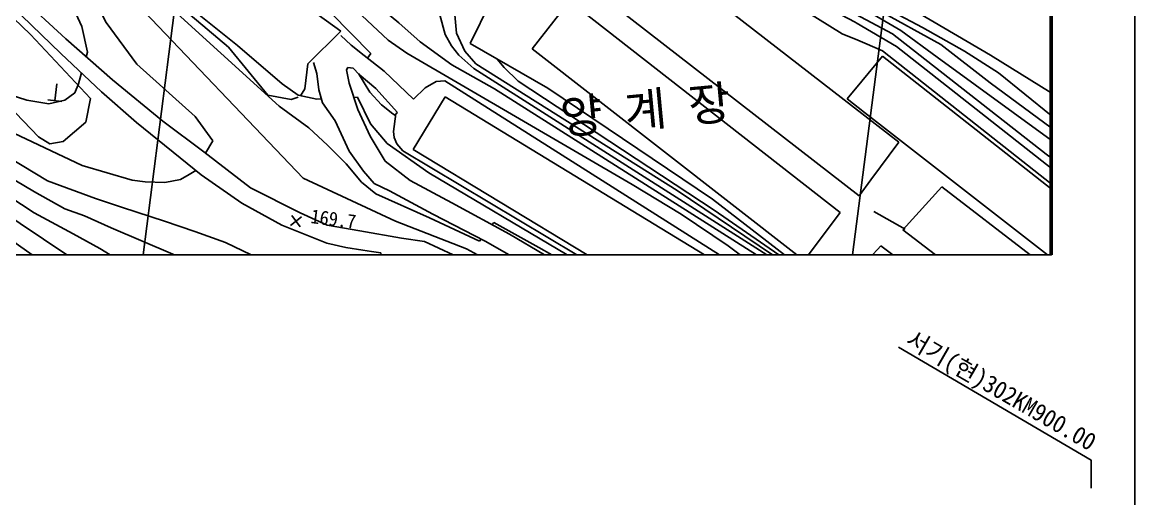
# Model space of a CAD drawing. Header units: millimetres. Extents: x 4198 to 4994, y 1103 to 1807.
# Drawn here: x 4835.8 to 4993.9, y 1363.4 to 1431 of the extents above; entities that cross this region are included whole.
import ezdxf
from ezdxf.enums import TextEntityAlignment as Align
from ezdxf.xclip import XClip

# ---------------------------------------------------------------- set-up
doc = ezdxf.new("R2010")
doc.units = ezdxf.units.MM
doc.header["$LTSCALE"] = 10
doc.header["$MEASUREMENT"] = 0
doc.header["$XCLIPFRAME"] = 2
doc.linetypes.add('A-CENTR01', pattern=[2, 1.25, -0.25, 0.25, -0.25])
for name, color, linetype in [('TN-MACL', 6, 'A-CENTR01'), ('TZ-BASE', 253, 'Continuous'), ('TZ-LEAL', 1, 'Continuous'), ('TZ-LEAT', 3, 'Continuous')]:
    doc.layers.add(name, color=color, linetype=linetype)
doc.layers.add('TX-PAPR', color=2, linetype='Continuous', plot=False)
doc.styles.add('HANA', font='GulimChe.ttf')
doc.styles.get("Standard").update_dxf_attribs({"font": 'GulimChe.ttf'})

# ---------------------------------------------------------------- blocks, each defined once
blk = doc.blocks.new('JD-DFHDH6GH34GH7')
at = {"layer": 'TZ-BASE'}
for p, q in [((558.11, -175), (603.76, 180.28)), ((658.93, -175), (700, 144.59)), ((673.53, -55.26, 162.14), (641.07, -30.07, 162.14)), ((544.97, -34.14, 172.35), (554.99, -43.71, 172.35)), ((558.5, -34.36, 171), (562.27, -42.56, 171)), ((565.73, -42.01, 170), (561.65, -33.94, 170)), ((559.99, -44.33, 176.47), (550.9, -35.88, 176.47)), ((672.16, -41.96, 159), (658.78, -34.9, 159)), ((550.23, -37.62, 169.94), (559.3, -46.37, 169.94)), ((583.09, -45.5, 171.6), (573.16, -37.07, 171.6)), ((635.12, -37.43, 162.14), (672.71, -66.59, 162.14)), ((671.86, -37.48, 155), (681.71, -42.68, 155)), ((593.73, -64.09, 169), (569.23, -38.39, 169)), ((590.3, -53.89, 168), (573.71, -38.76, 168)), ((592.62, -38.51, 166.48), (599.05, -43.24, 166.48)), ((603.77, -39.09, 164), (607.29, -42.04, 164)), ((617.42, -44.97, 159.73), (620.32, -39.08, 159.73)), ((631.55, -38.97, 162.03), (626.27, -45.75, 162.03)), ((670, -68.96, 162.03), (631.55, -38.97, 162.03)), ((663.69, -39.49, 159.73), (670.29, -43.59, 159.73)), ((678.12, -38.85, 153.84), (691.38, -46.63, 153.84)), ((584.36, -45.27, 167), (578.24, -40.35, 167)), ((603.35, -46.4, 166), (597.65, -40.63, 166)), ((600.57, -39.6, 165), (605.81, -44.49, 165)), ((613.15, -40.89, 163), (613.89, -43.69, 163)), ((615.22, -40.36, 162), (615.51, -43.5, 162)), ((677.45, -43.58, 158), (672.17, -40.79, 158)), ((678.61, -43.1, 157), (674.08, -40.48, 157)), ((684.33, -45.09, 156), (675.38, -40.18, 156)), ((562.27, -42.56, 171), (563.05, -46.22, 171)), ((570.08, -47.92, 170), (565.73, -42.01, 170)), ((607.29, -42.04, 164), (610.35, -44.74, 164)), ((672.29, -42.03, 159), (672.16, -41.96, 159)), ((678.01, -45.38, 159), (672.29, -42.03, 159)), ((554.99, -43.71, 172.35), (563.51, -52.78, 172.35)), ((599.05, -43.24, 166.48), (594.36, -47.84, 166.48)), ((600.55, -45.21, 166.37), (599.08, -43.85, 166.37)), ((613.89, -43.69, 163), (614.78, -45.31, 163)), ((615.51, -43.5, 162), (616.69, -46.05, 162)), ((670.29, -43.59, 159.73), (672.52, -44.51, 159.73)), ((699.28, -60.68, 158), (677.45, -43.58, 158)), ((683.78, -46.91, 157), (678.61, -43.1, 157)), ((681.71, -42.68, 155), (687.69, -46.04, 155)), ((566.63, -50.15, 176.47), (559.99, -44.33, 176.47)), ((588.69, -52.33, 171.6), (583.09, -45.5, 171.6)), ((590.71, -50.72, 167), (584.36, -45.27, 167)), ((602.39, -46.68, 166.37), (600.55, -45.21, 166.37)), ((605.81, -44.49, 165), (608.45, -46.36, 165)), ((610.35, -44.74, 164), (614.83, -48.01, 164)), ((614.78, -45.31, 163), (615.81, -46.64, 163)), ((628.49, -51.32, 159.73), (617.42, -44.97, 159.73)), ((626.27, -45.75, 162.03), (664.9, -75.81, 162.03)), ((672.52, -44.51, 159.73), (673.5, -44.91, 159.73)), ((673.5, -44.91, 159.73), (676.02, -46.01, 159.73)), ((700, -62.69, 159), (678.01, -45.38, 159)), ((691.32, -50.55, 156), (684.33, -45.09, 156)), ((518, -46.86, 166), (563.19, -77.03, 166)), ((559.3, -46.37, 169.94), (565.06, -51.82, 169.94)), ((563.05, -46.22, 171), (562.87, -46.86, 171)), ((605.21, -48.91, 166.37), (602.39, -46.68, 166.37)), ((602.86, -47.05, 166), (603.35, -46.4, 166)), ((608.45, -46.36, 165), (640.46, -65.01, 165)), ((615.81, -46.64, 163), (617.97, -48.52, 163)), ((616.69, -46.05, 162), (618.26, -47.85, 162)), ((621.28, -47.18, 161), (622.29, -48.37, 161)), ((676.03, -46.77, 162.05), (673.07, -50.33, 162.05)), ((676.02, -46.01, 159.73), (700, -64.92, 159.73)), ((700, -65.61, 162.05), (676.03, -46.77, 162.05)), ((700, -58.7, 157), (683.78, -46.91, 157)), ((687.69, -46.04, 155), (692.53, -49.15, 155)), ((691.38, -46.63, 153.84), (700, -51.98, 153.84)), ((578.38, -55.32, 170), (570.08, -47.92, 170)), ((594.36, -47.84, 166.48), (593.95, -51.42, 166.48)), ((595.18, -47.69, 176.47), (595.65, -49.25, 176.47)), ((599.87, -48.72, 165.69), (600.07, -48.4, 165.69)), ((600.27, -50.6, 165.69), (599.87, -48.72, 165.69)), ((600.07, -48.4, 165.69), (600.83, -48.48, 165.69)), ((600.83, -48.48, 165.69), (601.69, -49.35, 165.69)), ((609.41, -52.87, 166.37), (605.21, -48.91, 166.37)), ((614.83, -48.01, 164), (620.9, -51.4, 164)), ((617.97, -48.52, 163), (660.16, -75.35, 163)), ((618.26, -47.85, 162), (646.87, -65.84, 162)), ((622.29, -48.37, 161), (624.25, -50.32, 161)), ((562.23, -49.15, 171), (561.8, -50.69, 171)), ((573.76, -55.98, 176.47), (566.63, -50.15, 176.47)), ((595.65, -49.25, 176.47), (595.95, -51.54, 176.47)), ((603.18, -51.88, 166), (601.56, -49.21, 166)), ((601.69, -49.35, 165.69), (604.06, -51.35, 165.69)), ((611.04, -51.25, 165.78), (612.62, -50.38, 165.78)), ((612.62, -50.38, 165.78), (613.85, -50.29, 165.78)), ((613.85, -50.29, 165.78), (654.81, -76.23, 165.78)), ((624.25, -50.32, 161), (652.12, -68.62, 161)), ((673.07, -50.33, 162.05), (671.01, -52.82, 162.05)), ((700, -56.94, 156), (691.32, -50.55, 156)), ((692.53, -49.15, 155), (700, -55.18, 155)), ((554.47, -53.02, 171), (550.02, -51.58, 171)), ((558.42, -53.1, 172.17), (558.73, -50.72, 172.17)), ((561.25, -51.96, 171), (559.86, -53.04, 171)), ((561.8, -50.69, 171), (561.25, -51.96, 171)), ((565.06, -51.82, 169.94), (570.04, -56.21, 169.94)), ((593.02, -52.32, 167), (590.71, -50.72, 167)), ((593.95, -51.42, 166.48), (593.32, -52.4, 166.48)), ((595.95, -51.54, 176.47), (596.48, -53.41, 176.47)), ((601.48, -54.33, 165.69), (600.27, -50.6, 165.69)), ((604.83, -53.7, 166), (603.18, -51.88, 166)), ((604.06, -51.35, 165.69), (607.1, -54.77, 165.69)), ((609.41, -52.87, 165.78), (611.04, -51.25, 165.78)), ((620.9, -51.4, 164), (662.09, -77.5, 164)), ((651.88, -67.08, 159.73), (628.49, -51.32, 159.73)), ((556.09, -58.24, 172.35), (550.7, -52.6, 172.35)), ((557.58, -53.52, 171), (554.47, -53.02, 171)), ((557.43, -52.97, 172.17), (559.41, -53.23, 172.17)), ((559.86, -53.04, 171), (557.58, -53.52, 171)), ((563.51, -52.78, 172.35), (562.82, -56.16, 172.35)), ((592.02, -52.94, 171.6), (588.69, -52.33, 171.6)), ((592.98, -52.6, 171.6), (592.02, -52.94, 171.6)), ((595.67, -52.86, 167), (593.02, -52.32, 167)), ((596.32, -52.83, 167), (595.67, -52.86, 167)), ((596.48, -53.41, 176.47), (598.26, -55.94, 176.47)), ((601.45, -52.6, 167), (600.92, -52.62, 167)), ((603.28, -56.36, 167), (601.45, -52.6, 167)), ((606.47, -54.95, 166), (604.83, -53.7, 166)), ((609.32, -60.03, 167.72), (613.88, -52.55, 167.72)), ((613.88, -52.55, 167.72), (656.06, -78.23, 167.72)), ((671.01, -52.82, 162.05), (673.49, -54.75, 162.05)), ((580.86, -58.8, 170), (578.38, -55.32, 170)), ((594.54, -56.95, 168), (590.3, -53.89, 168)), ((603.22, -58.12, 165.69), (601.48, -54.33, 165.69)), ((606.84, -55.19, 166), (606.47, -54.95, 166)), ((606.56, -57.48, 165.18), (606.87, -54.97, 165.18)), ((606.87, -54.97, 165.18), (607.1, -54.77, 165.18)), ((673.49, -54.75, 162.05), (700, -75.43, 162.05)), ((678.33, -58.99, 162.14), (673.53, -55.26, 162.14)), ((562.82, -56.16, 172.35), (559.59, -58.88, 172.35)), ((570.04, -56.21, 169.94), (579.24, -63.63, 169.94)), ((579.58, -60.36, 176.47), (573.76, -55.98, 176.47)), ((598.26, -55.94, 176.47), (600.26, -60.28, 176.47)), ((605.64, -59.18, 167), (603.28, -56.36, 167)), ((551.7, -57.3, 170), (562.29, -62.3, 170)), ((557.71, -59.24, 172.35), (556.09, -58.24, 172.35)), ((597.15, -59.4, 168), (594.54, -56.95, 168)), ((605.38, -61.69, 165.69), (603.22, -58.12, 165.69)), ((606.62, -58.32, 165.18), (606.56, -57.48, 165.18)), ((607, -59.22, 165.18), (606.62, -58.32, 165.18)), ((557.38, -64.48, 169), (549.71, -59.86, 169)), ((559.59, -58.88, 172.35), (557.71, -59.24, 172.35)), ((579.85, -60.56, 170), (580.86, -58.8, 170)), ((599.83, -62.06, 168), (597.15, -59.4, 168)), ((611.55, -63.36, 167), (605.64, -59.18, 167)), ((607.87, -60.23, 165.18), (607, -59.22, 165.18)), ((651.43, -85.49, 167.72), (609.32, -60.03, 167.72)), ((674.39, -64.32, 162.14), (678.33, -58.99, 162.14)), ((586.25, -65.47, 176.47), (579.58, -60.36, 176.47)), ((600.26, -60.28, 176.47), (602.29, -63.11, 176.47)), ((635.9, -76.98, 165.18), (607.87, -60.23, 165.18)), ((700, -61.2, 158), (699.28, -60.68, 158)), ((548.47, -61.85, 168), (555.53, -66.06, 168)), ((562.29, -62.3, 170), (569.4, -64.36, 170)), ((577.5, -63.59, 170), (578.45, -62.99, 170)), ((602.01, -64.66, 168), (599.83, -62.06, 168)), ((602.29, -63.11, 176.47), (603.79, -64.87, 176.47)), ((608.91, -64.45, 165.69), (605.38, -61.69, 165.69)), ((547.55, -63.88, 167), (555.48, -69.03, 167)), ((564.21, -66.99, 169), (557.38, -64.48, 169)), ((569.4, -64.36, 170), (571.25, -64.61, 170)), ((571.25, -64.61, 170), (574.06, -64.7, 170)), ((574.06, -64.7, 170), (576.28, -64.3, 170)), ((576.28, -64.3, 170), (577.5, -63.59, 170)), ((579.24, -63.63, 169.94), (584.99, -67.65, 169.94)), ((606.84, -70.21, 169), (593.73, -64.09, 169)), ((604.02, -66.32, 168), (602.01, -64.66, 168)), ((614.82, -67.58, 165.69), (608.91, -64.45, 165.69)), ((642.26, -81.51, 167), (611.55, -63.36, 167)), ((672.71, -66.59, 162.14), (674.39, -64.32, 162.14)), ((555.53, -66.06, 168), (559.85, -68.43, 168)), ((593.3, -69, 176.47), (586.25, -65.47, 176.47)), ((603.79, -64.87, 176.47), (605.96, -65.91, 176.47)), ((611.64, -69.72, 168), (604.02, -66.32, 168)), ((605.96, -65.91, 176.47), (612.14, -69.19, 176.47)), ((640.46, -65.01, 165), (647.41, -69.19, 165)), ((646.87, -65.84, 162), (665.66, -78.56, 162)), ((684.48, -65.34, 162.34), (678.92, -71.42, 162.34)), ((700, -77.3, 162.34), (684.48, -65.34, 162.34)), ((556.05, -75.58, 165), (544.67, -67.55, 165)), ((568.06, -68.24, 169), (564.21, -66.99, 169)), ((584.99, -67.65, 169.94), (590.68, -70.79, 169.94)), ((623.05, -72.04, 165.69), (614.82, -67.58, 165.69)), ((668.76, -80.15, 159.73), (651.88, -67.08, 159.73)), ((555.48, -69.03, 167), (561.03, -72, 167)), ((559.85, -68.43, 168), (562.66, -69.43, 168)), ((562.66, -69.43, 168), (566.44, -71.17, 168)), ((574, -70.22, 169), (568.06, -68.24, 169)), ((592.08, -69.41, 169.67), (593.31, -71, 169.67)), ((597.12, -70.77, 176.47), (593.3, -69, 176.47)), ((612.14, -69.19, 176.47), (619.57, -73.05, 176.47)), ((647.41, -69.19, 165), (654.09, -73.71, 165)), ((652.12, -68.62, 161), (667.09, -79.05, 161)), ((664.9, -75.81, 162.03), (670, -68.96, 162.03)), ((674.81, -68.83, 160), (679.23, -71.36, 160)), ((578.34, -71.69, 169), (574, -70.22, 169)), ((590.68, -70.79, 169.94), (597.08, -73.35, 169.94)), ((591.9, -70.81, 169.67), (593.49, -69.59, 169.67)), ((601.75, -71.59, 176.47), (597.12, -70.77, 176.47)), ((616.91, -74.12, 169), (606.84, -70.21, 169)), ((618.76, -73.05, 168), (611.64, -69.72, 168)), ((620.82, -70.4, 168), (620.58, -70.7, 168)), ((627.21, -73.94, 168), (620.82, -70.4, 168)), ((561.03, -72, 167), (564.81, -74.1, 167)), ((566.44, -71.17, 168), (575.21, -74.91, 168)), ((582.68, -73.25, 169), (578.34, -71.69, 169)), ((607.68, -72.62, 176.47), (601.75, -71.59, 176.47)), ((610.96, -73.1, 176.47), (607.68, -72.62, 176.47)), ((633.03, -77.98, 165.69), (623.05, -72.04, 165.69)), ((678.92, -71.42, 162.34), (700, -87.7, 162.34)), ((564.81, -74.1, 167), (571.37, -78.14, 167)), ((586.66, -75.17, 169), (582.68, -73.25, 169)), ((597.08, -73.35, 169.94), (599.79, -73.95, 169.94)), ((599.79, -73.95, 169.94), (602.21, -74.31, 169.94)), ((616.66, -75.75, 176.47), (610.96, -73.1, 176.47)), ((636.74, -85.23, 169), (616.91, -74.12, 169)), ((619, -72.75, 168), (618.76, -73.05, 168)), ((619.57, -73.05, 176.47), (629.25, -78.57, 176.47)), ((637.14, -79.75, 168), (627.21, -73.94, 168)), ((654.09, -73.71, 165), (661.14, -78.97, 165)), ((670.17, -79.92, 162.52), (675.32, -74.22, 162.52)), ((675.32, -74.22, 162.52), (675.8, -73.69, 162.52)), ((675.8, -73.69, 162.52), (700, -92.49, 162.52)), ((575.21, -74.91, 168), (580.68, -77.83, 168)), ((602.21, -74.31, 169.94), (603.42, -74.49, 169.94)), ((603.42, -74.49, 169.94), (604.77, -74.7, 169.94)), ((604.77, -74.7, 169.94), (604.82, -75.32, 169.94))]:
    blk.add_line(p, q, dxfattribs=at)
at = {"layer": 'TZ-BASE', "style": 'HANA'}
for s, height, rotation, p in [('양 계 장', 4.8, 5.3918, (630.49, -57.89)), ('169.7', 2, 352.6776, (594.68, -70.46, 169.67))]:
    blk.add_text(s, height=height, rotation=rotation, dxfattribs=at).set_placement(p)

msp = doc.modelspace()

# ---------------------------------------------------------------- linework, layer by layer
at = {"layer": 'TN-MACL', "const_width": 0.5}
msp.add_lwpolyline([(4982.02, 1548), (4982.02, 1398)], dxfattribs=at)
at = {"layer": 'TX-PAPR'}
msp.add_lwpolyline([(4197.89, 1103.05), (4993.89, 1103.05), (4993.89, 1619.05), (4197.89, 1619.05)], close=True, dxfattribs=at)
at = {"layer": 'TX-PAPR', "flags": 128}
msp.add_lwpolyline([(4282.02, 1398), (4282.02, 1548), (4982.02, 1548), (4982.02, 1398), (4282.02, 1398)], dxfattribs=at)
at = {"layer": 'TZ-LEAL'}
msp.add_lwpolyline([(4960.3, 1384.9), (4987.68, 1368.87), (4987.68, 1364.87)], dxfattribs=at)

# ---------------------------------------------------------------- block references
at = {"layer": 'TZ-BASE'}
ref = msp.add_blockref('JD-DFHDH6GH34GH7', (4282.02, 1473), dxfattribs=at)
XClip(ref).set_block_clipping_path([(0.0000000001, -75), (700.0000000011, 75.0000000102)])

# ---------------------------------------------------------------- texts
at = {"layer": 'TZ-LEAT'}
msp.add_text('서기(현)302KM900.00', height=2.5, rotation=330, dxfattribs=at).set_placement((4974.29, 1377.7), align=Align.CENTER)

doc.saveas('drawing.dxf')
